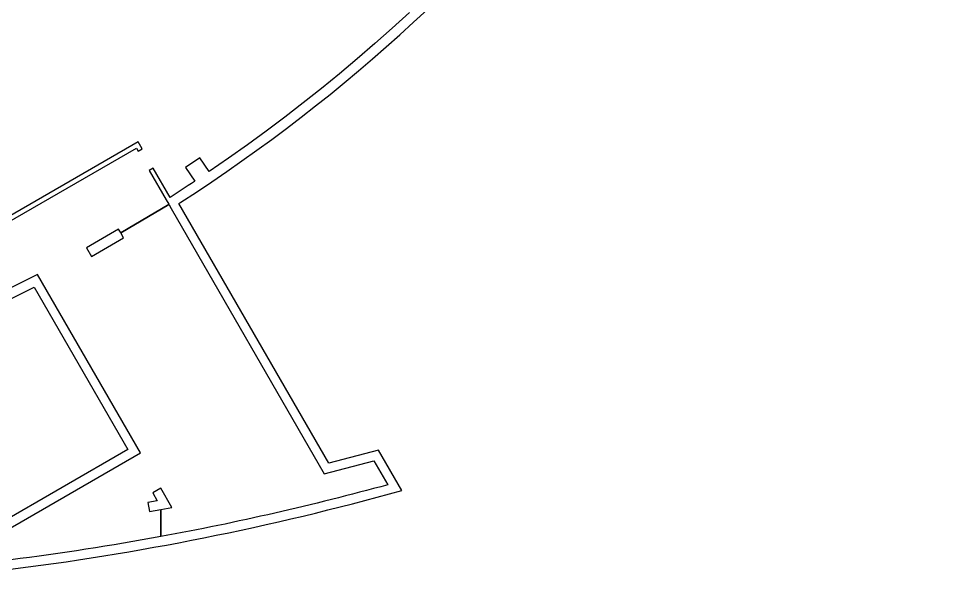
# Model space of a CAD drawing. Extents: x -1958 to 2492, y 4758 to 8997.
# Drawn here: x 163 to 1678, y 4758 to 5648 of the extents above; entities that cross this region are included whole.
import ezdxf

# ---------------------------------------------------------------- set-up
doc = ezdxf.new("R2010")
doc.units = 0
doc.header["$LTSCALE"] = 48
doc.header["$MEASUREMENT"] = 0
doc.layers.add('PLINE', color=3, linetype='CONTINUOUS')
doc.layers.add('PLINE2', color=5, linetype='CONTINUOUS')

msp = doc.modelspace()

# ---------------------------------------------------------------- linework, layer by layer
at = {"layer": 'PLINE', "color": 1}
for points in [[(137.1, 4758, 0.037309), (780.8, 4886.6), (743.2, 4951.8), (662.9, 4930.9), (421, 5349.9, 0.015926), (424.3, 5351.8, 0.085119), (1121.1, 5992.2), (1677.7, 5992.2), (1677.7, 6488.2), (1677.7, 6657.1), (1677.7, 6886.4), (1563.7, 6886.4), (1563.7, 6928.9), (1524.2, 6928.9), (1524.2, 8716.1)], [(-602.1, 4948.1, 0.07495), (187.2, 5214.8), (338.6, 4952.7), (126.1, 4830)]]:
    msp.add_lwpolyline(points, format="xyb", dxfattribs=at)
at = {"layer": 'PLINE2', "color": 6}
msp.add_lwpolyline([(793.4, 5658.2), (765.6, 5632.9), (737.5, 5608), (709, 5583.5), (680.2, 5559.3), (651.1, 5535.6), (621.7, 5512.2), (592, 5489.2), (561.9, 5466.7), (531.6, 5444.5), (500.9, 5422.8), (470, 5401.5), (455, 5423.7), (431.8, 5408.1), (446.8, 5385.7), (446, 5385.2, -0.003998), (406.9, 5359.7), (379.6, 5406.9), (373.3, 5403.2), (400.7, 5355.7), (400.7, 5355.7), (404.6, 5348.9), (404.9, 5348.4), (327.1, 5302.6), (326.5, 5303.7), (323.7, 5308.4, -0.005387), (271.7, 5278.4), (279.7, 5264.6, 0.005376), (331.8, 5294.6), (327.7, 5301.6), (327.1, 5302.6), (404.9, 5348.4), (405.2, 5347.8), (408.7, 5341.9, -0.000032), (408.4, 5341.7), (655.6, 4913.5), (735.9, 4934.4), (758.2, 4895.9, -0.021414), (391.8, 4812.2), (391.8, 4855.9), (409.8, 4859.2), (391.9, 4890.3), (378.9, 4882.8), (386.2, 4870.2), (371, 4867.4), (373.7, 4852.6), (391.8, 4855.9), (391.8, 4812.2, -0.013951), (149.7, 4774.7)], format="xyb", dxfattribs=at)
for points in [[(-165.5, 5140.4), (352.4, 5439.2), (355.3, 5434.4), (361.6, 5438.1), (355.1, 5449.3), (-163.6, 5149.8)], [(142.4, 4822.1), (359, 4947.2), (192.6, 5235.5), (143.2, 5210.4)]]:
    msp.add_lwpolyline(points, dxfattribs=at)

doc.saveas('drawing.dxf')
